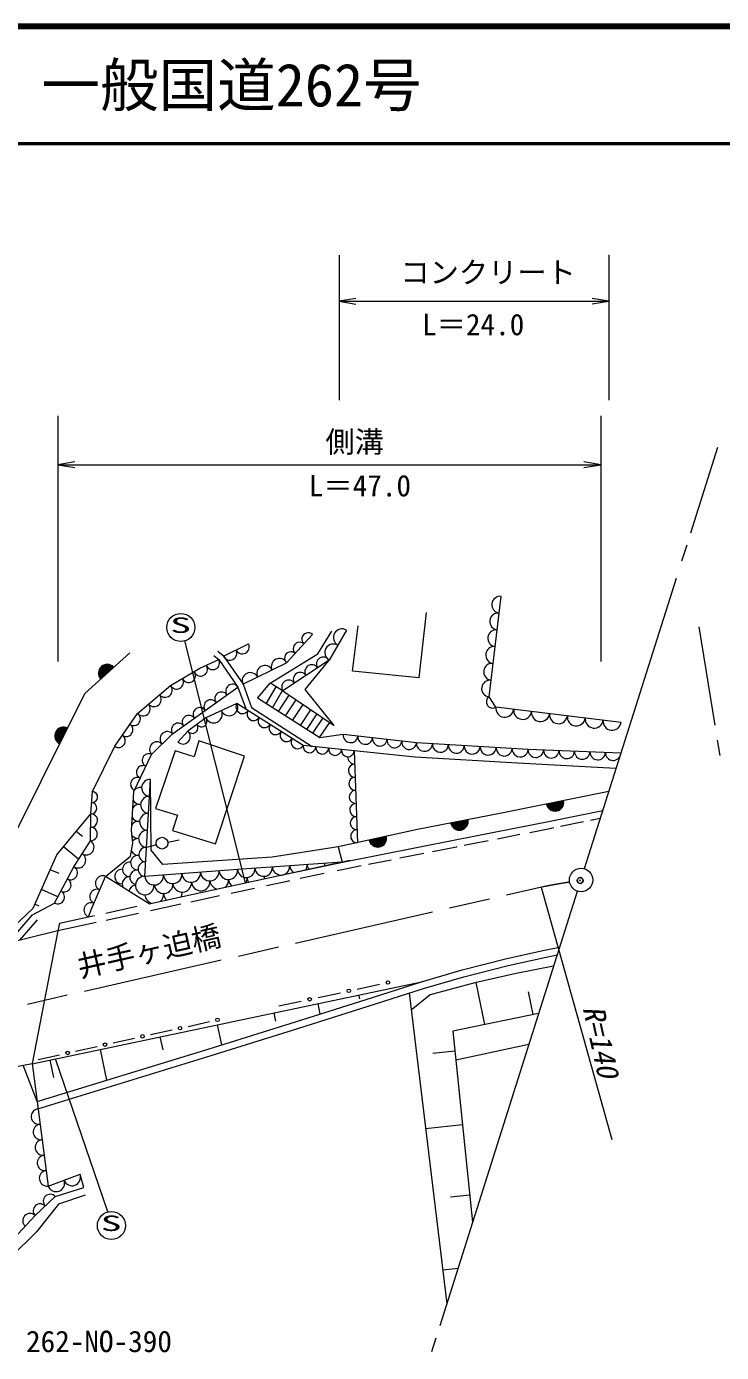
# Model space of a CAD drawing. Units: millimetres, scale not verified. Extents: x 40000 to 680000, y 20000 to 380000.
# Drawn here: x 215449 to 274834, y 266645 to 380000 of the extents above; entities that cross this region are included whole.
import ezdxf
from ezdxf.enums import TextEntityAlignment as Align

# ---------------------------------------------------------------- set-up
doc = ezdxf.new("R2010")
doc.units = ezdxf.units.MM
doc.header["$LTSCALE"] = 1000
doc.header["$PDMODE"] = 32
doc.header["$PDSIZE"] = 500
doc.linetypes.add('CHAIN', pattern=[18.5, 12, -1.5, 3.5, -1.5])
for name, color, linetype, lineweight in [('M-BGD', 7, 'Continuous', 13), ('M-BMK', 2, 'CHAIN', 13), ('M-BMK-SRVR', 3, 'Continuous', 13), ('M-STR-HTXT', 7, 'Continuous', 13), ('M-STR-STR1', 1, 'Continuous', 13), ('M-STR-STR3', 7, 'Continuous', 13), ('M-TTL', 2, 'Continuous', 140), ('M-TTL-LINE', 7, 'Continuous', 50), ('M-TTL-TXT', 7, 'Continuous', 13)]:
    doc.layers.add(name, color=color, linetype=linetype, lineweight=lineweight)
doc.layers.add('M-OTRS', color=6, linetype='Continuous')
doc.styles.add('ＭＳ ゴシック', font='')
doc.styles.get('ＭＳ ゴシック').set_extended_font_data('MS Gothic')

# ---------------------------------------------------------------- blocks, each defined once
blk = doc.blocks.new('open_arrow')
at = {"color": 0, "linetype": 'Continuous', "lineweight": -2}
blk.add_lwpolyline([(7.5, 1.25), (0, 0), (7.5, -1.25)], dxfattribs=at)

msp = doc.modelspace()

# ---------------------------------------------------------------- linework, layer by layer
at = {"layer": 'M-BGD'}
for p, q in [((254971, 322689), (256022, 331286)), ((249596, 329894), (248961, 324309)), ((243318, 324885), (243799, 328776)), ((237678, 325592), (239895, 328034)), ((240336, 326373), (241532, 328301)), ((242790, 328402), (241310, 325825)), ((220419, 322991), (224268, 326464)), ((231785, 326607), (232246, 326219)), ((232284, 326163), (234426, 327233)), ((230269, 325142), (231873, 325879)), ((231463, 326225), (231873, 325879)), ((231873, 325879), (233504, 323535)), ((232246, 326219), (233950, 323769)), ((233945, 323783), (237678, 325592)), ((236258, 323856), (240336, 326373)), ((241310, 325825), (237354, 323207)), ((239261, 323323), (241310, 325825)), ((227755, 323668), (230269, 325142)), ((248961, 324309), (243318, 324885)), ((224938, 321283), (227755, 323668)), ((227934, 319542), (233504, 323535)), ((233504, 323535), (234217, 321618)), ((233950, 323769), (234686, 321793)), ((235198, 322568), (236258, 323856)), ((235919, 322111), (236773, 323551)), ((237354, 323207), (236258, 323856)), ((236461, 321767), (237325, 323224)), ((237354, 323207), (241742, 320256)), ((241742, 320256), (239261, 323323)), ((209581, 301226), (220419, 322991)), ((233434, 322116), (230775, 320893)), ((239090, 318523), (233434, 322116)), ((240525, 319191), (235198, 322568)), ((236969, 321445), (237905, 322837)), ((237575, 321061), (238500, 322436)), ((238171, 320683), (239085, 322043)), ((255552, 321819), (254971, 322689)), ((222988, 318465), (224938, 321283)), ((230775, 320893), (229242, 319767)), ((234686, 321793), (239846, 318444)), ((238855, 320250), (239757, 321591)), ((239394, 319908), (240286, 321235)), ((239913, 319579), (240796, 320892)), ((266253, 320515), (255552, 321819)), ((229242, 319767), (228379, 318832)), ((240488, 319214), (241361, 320512)), ((226139, 317777), (227934, 319542)), ((230178, 318930), (229762, 317564)), ((234070, 317624), (230178, 318930)), ((242519, 319478), (240525, 319191)), ((248772, 318758), (242519, 319478)), ((258310, 318199), (248772, 318758)), ((221082, 314606), (222988, 318465)), ((224624, 314590), (226139, 317777)), ((228158, 318068), (226466, 313136)), ((229762, 317564), (228158, 318068)), ((231606, 310137), (234070, 317624)), ((243456, 318068), (239090, 318523)), ((248672, 317551), (243456, 318068)), ((243456, 318068), (243732, 310221)), ((257414, 317031), (248672, 317551)), ((266241, 317894), (258310, 318199)), ((265819, 316558), (257414, 317031)), ((225560, 307345), (226054, 315635)), ((226105, 309599), (226054, 315635)), ((220952, 312699), (221082, 314606)), ((224408, 311278), (224624, 314590)), ((265200, 314597), (256027, 312748)), ((226466, 313136), (228338, 312572)), ((260182, 312062), (264685, 312969)), ((218048, 309187), (220952, 312699)), ((220911, 310396), (220952, 312699)), ((228338, 312572), (227922, 311265)), ((256027, 312748), (248853, 311343)), ((252075, 310463), (260182, 312062)), ((261066, 311628), (263048, 312027)), ((263648, 312148), (264479, 312316)), ((220236, 310747), (219703, 311188)), ((224532, 310195), (224408, 311278)), ((227922, 311265), (231606, 310137)), ((248853, 311343), (242081, 309859)), ((255694, 310565), (257617, 310944)), ((258446, 311108), (260300, 311473)), ((260300, 311473), (260507, 311515)), ((219903, 308809), (218616, 309873)), ((219495, 308165), (220911, 310396)), ((224346, 309081), (224532, 310195)), ((226549, 310057), (225579, 309797)), ((227092, 308365), (226105, 309599)), ((227519, 310277), (228499, 310468)), ((242081, 309859), (236433, 309002)), ((242081, 309859), (242420, 308558)), ((242582, 308592), (252075, 310463)), ((250137, 309469), (252191, 309874)), ((252191, 309874), (252256, 309887)), ((252845, 310003), (254884, 310405)), ((216012, 304635), (218048, 309187)), ((222211, 307347), (224346, 309081)), ((236433, 309002), (227092, 308365)), ((229701, 305831), (243064, 308719)), ((242382, 308572), (233490, 307932)), ((237729, 307566), (242582, 308592)), ((244671, 308392), (246613, 308775)), ((247354, 308921), (249398, 309324)), ((218237, 307581), (217481, 307919)), ((217838, 305060), (219495, 308165)), ((221036, 304624), (222211, 307347)), ((225915, 305012), (222211, 307347)), ((233490, 307932), (225560, 307345)), ((238838, 307187), (240890, 307621)), ((241998, 307855), (242702, 308004)), ((242702, 308004), (244034, 308267)), ((218127, 305603), (216725, 306230)), ((232923, 305913), (234924, 306346)), ((235945, 306567), (237855, 306979)), ((237855, 306979), (237942, 306998)), ((259432, 306435), (265452, 284863)), ((215894, 304035), (217838, 305060)), ((216516, 304803), (216159, 304963)), ((225915, 305012), (229701, 305831)), ((226034, 304424), (228642, 304988)), ((229491, 305172), (231947, 305702)), ((213399, 302150), (216012, 304635)), ((215894, 304035), (214511, 302420)), ((218260, 303358), (221252, 304004)), ((220737, 303893), (221036, 304624)), ((222213, 304212), (224871, 304787)), ((222263, 303609), (225025, 304206)), ((216350, 303645), (214841, 301882)), ((218260, 303358), (218128, 302679)), ((218136, 302717), (221389, 303420)), ((256480, 300322), (259719, 301036)), ((256619, 299738), (259843, 300449)), ((259719, 301036), (260996, 301294)), ((259843, 300449), (260789, 300640)), ((249197, 298343), (252674, 299351)), ((252674, 299351), (256480, 300322)), ((252832, 298772), (256619, 299738)), ((260484, 299675), (257276, 299041)), ((215919, 291324), (249197, 298343)), ((245095, 297030), (249197, 298343)), ((249372, 297769), (252832, 298772)), ((253751, 298248), (249949, 297218)), ((257276, 299041), (253751, 298248)), ((253846, 298269), (254589, 294677)), ((238439, 294905), (245095, 297030)), ((240357, 296994), (242269, 297403)), ((243702, 297710), (245613, 298120)), ((243920, 296889), (243852, 297215)), ((245278, 296458), (249372, 297769)), ((248155, 297379), (251362, 270809)), ((249949, 297218), (248331, 295917)), ((258304, 297486), (258709, 295530)), ((237013, 296277), (238924, 296687)), ((238619, 294332), (245278, 296458)), ((240546, 295577), (240356, 296478)), ((229254, 294525), (231085, 294930)), ((231048, 292616), (238439, 294905)), ((236751, 294971), (236600, 295686)), ((259206, 295632), (251883, 294117)), ((226052, 293818), (227882, 294222)), ((227114, 292531), (226881, 293636)), ((231225, 292043), (238619, 294332)), ((232140, 292954), (231778, 294669)), ((251883, 294117), (253570, 277798)), ((216349, 288089), (231048, 292616)), ((219646, 292404), (221476, 292808)), ((222321, 289928), (221766, 292557)), ((222849, 293111), (224679, 293515)), ((258367, 292977), (252138, 291646)), ((215923, 291346), (217292, 280873)), ((216428, 287485), (231225, 292043)), ((216443, 291697), (218273, 292101)), ((217796, 290149), (217478, 291653)), ((250183, 292241), (252057, 292435)), ((216349, 288089), (215155, 291201)), ((249552, 285801), (252709, 286127)), ((217292, 280873), (220022, 281876)), ((220357, 280762), (220022, 281876)), ((217905, 279981), (220357, 280762)), ((220468, 280093), (218184, 279313)), ((251677, 279955), (253330, 280126)), ((216178, 278365), (217905, 279981)), ((218184, 279313), (216290, 276972)), ((213616, 275579), (216178, 278365)), ((216290, 276972), (214118, 274799)), ((251010, 273722), (252325, 273859))]:
    msp.add_line(p, q, dxfattribs=at)
for centre, radius in [((227026, 310185), 500), ((246330, 298273), 150), ((239641, 296840), 150), ((242985, 297557), 150), ((231771, 295081), 150), ((225365, 293667), 150), ((228568, 294374), 150), ((222162, 292960), 150), ((218960, 292253), 150)]:
    msp.add_circle(centre, radius, dxfattribs=at)
for centre, radius, start, end in [((255934, 330570), 722, 83.03576, 263.03576), ((255759, 329137), 722, 83.03576, 263.03576), ((239525, 327627), 550, 47.76319, 227.76319), ((242420, 327758), 743, 60.12153, 240.12153), ((255584, 327704), 722, 83.03576, 263.03576), ((232820, 326431), 598, 206.54794, 26.54794), ((233891, 326966), 598, 206.54794, 26.54794), ((238047, 325999), 550, 47.76319, 227.76319), ((238786, 326813), 550, 47.76319, 227.76319), ((241680, 326470), 743, 60.12153, 240.12153), ((255409, 326271), 722, 83.03576, 263.03576), ((222344, 324728), 750, 42.06118, 222.06118), ((222344, 324728), 700, 42.06118, 222.06118), ((222344, 324728), 650, 42.06118, 222.06118), ((222344, 324728), 600, 42.06118, 222.06118), ((231358, 325603), 584, 208.24074, 28.24074), ((235814, 324681), 692, 26.06681, 206.06681), ((237057, 325288), 692, 26.06681, 206.06681), ((239826, 324843), 593, 33.49813, 213.49813), ((240815, 325498), 593, 33.49813, 213.49813), ((255234, 324838), 722, 83.03576, 263.03576), ((222344, 324728), 550, 42.06118, 222.06118), ((222344, 324728), 500, 42.06118, 222.06118), ((222344, 324728), 450, 42.06118, 222.06118), ((222344, 324728), 400, 42.06118, 222.06118), ((222344, 324728), 350, 42.06118, 222.06118), ((222344, 324728), 300, 42.06118, 222.06118), ((222344, 324728), 250, 42.06118, 222.06118), ((222344, 324728), 200, 42.06118, 222.06118), ((222344, 324728), 150, 42.06118, 222.06118), ((222344, 324728), 100, 42.06118, 222.06118), ((222344, 324728), 50, 42.06118, 222.06118), ((228270, 323944), 584, 208.24074, 28.24074), ((229300, 324497), 584, 208.24074, 28.24074), ((230329, 325050), 584, 208.24074, 28.24074), ((234572, 324073), 692, 26.06681, 206.06681), ((238837, 324189), 593, 33.49813, 213.49813), ((227286, 323270), 615, 220.24832, 40.24832), ((232111, 322537), 571, 35.63987, 215.63987), ((233040, 323203), 571, 35.63987, 215.63987), ((237848, 323534), 593, 33.49813, 213.49813), ((255059, 323405), 722, 83.03576, 263.03576), ((225408, 321680), 615, 220.24832, 40.24832), ((226347, 322475), 615, 220.24832, 40.24832), ((231183, 321871), 571, 35.63987, 215.63987), ((232770, 321810), 732, 204.68882, 24.68882), ((233906, 321816), 558, 147.5722, 327.5722), ((255262, 322254), 523, 123.70203, 303.70203), ((224613, 320813), 571, 235.31681, 55.31681), ((229326, 320540), 571, 35.63987, 215.63987), ((230255, 321206), 571, 35.63987, 215.63987), ((230392, 320612), 476, 216.30459, 36.30459), ((231440, 321199), 732, 204.68882, 24.68882), ((234848, 321218), 558, 147.5722, 327.5722), ((235791, 320619), 558, 147.5722, 327.5722), ((256316, 321725), 770, 173.05433, 353.05433), ((257845, 321539), 770, 173.05433, 353.05433), ((259374, 321353), 770, 173.05433, 353.05433), ((260903, 321167), 770, 173.05433, 353.05433), ((262431, 320980), 770, 173.05433, 353.05433), ((263960, 320794), 770, 173.05433, 353.05433), ((218613, 319363), 750, 63.52943, 243.52943), ((218613, 319363), 700, 63.52943, 243.52943), ((218613, 319363), 650, 63.52943, 243.52943), ((218613, 319363), 600, 63.52943, 243.52943), ((218613, 319363), 550, 63.52943, 243.52943), ((218613, 319363), 500, 63.52943, 243.52943), ((218613, 319363), 450, 63.52943, 243.52943), ((218613, 319363), 400, 63.52943, 243.52943), ((218613, 319363), 350, 63.52943, 243.52943), ((218613, 319363), 300, 63.52943, 243.52943), ((223963, 319874), 571, 235.31681, 55.31681), ((227485, 319101), 629, 44.51375, 224.51375), ((228398, 319875), 571, 35.63987, 215.63987), ((228811, 319299), 636, 227.30257, 47.30257), ((229625, 320048), 476, 216.30459, 36.30459), ((236733, 320020), 558, 147.5722, 327.5722), ((237676, 319421), 558, 147.5722, 327.5722), ((265489, 320608), 770, 173.05433, 353.05433), ((218613, 319363), 250, 63.52943, 243.52943), ((218613, 319363), 200, 63.52943, 243.52943), ((218613, 319363), 150, 63.52943, 243.52943), ((218613, 319363), 100, 63.52943, 243.52943), ((218613, 319363), 50, 63.52943, 243.52943), ((223313, 318934), 571, 235.31681, 55.31681), ((226588, 318219), 629, 44.51375, 224.51375), ((238619, 318822), 558, 147.5722, 327.5722), ((243145, 319406), 629, 173.43002, 353.43002), ((244395, 319262), 629, 173.43002, 353.43002), ((245646, 319118), 629, 173.43002, 353.43002), ((246896, 318974), 629, 173.43002, 353.43002), ((248146, 318830), 629, 173.43002, 353.43002), ((249453, 318718), 682, 176.6455, 356.6455), ((250816, 318638), 682, 176.6455, 356.6455), ((252178, 318558), 682, 176.6455, 356.6455), ((225894, 317268), 566, 64.24734, 244.24734), ((239636, 318466), 549, 174.04988, 354.04988), ((240727, 318352), 549, 174.04988, 354.04988), ((241819, 318238), 549, 174.04988, 354.04988), ((242911, 318125), 549, 174.04988, 354.04988), ((243476, 317507), 561, 172.96722, 272.00882), ((253541, 318478), 682, 176.6455, 356.6455), ((254904, 318398), 682, 176.6455, 356.6455), ((256266, 318318), 682, 176.6455, 356.6455), ((257629, 318238), 682, 176.6455, 356.6455), ((258971, 318173), 661, 177.79784, 357.79784), ((260293, 318122), 661, 177.79784, 357.79784), ((261615, 318071), 661, 177.79784, 357.79784), ((262937, 318021), 661, 177.79784, 357.79784), ((264259, 317970), 661, 177.79784, 357.79784), ((265581, 317919), 661, 177.79784, 357.79784), ((225402, 316249), 566, 64.24734, 244.24734), ((243515, 316386), 561, 92.00882, 272.00882), ((224910, 315230), 566, 64.24734, 244.24734), ((226011, 314910), 727, 86.59074, 266.59074), ((243555, 315265), 561, 92.00882, 272.00882), ((221049, 314130), 478, 266.11147, 86.11147), ((225189, 314218), 727, 86.59074, 136.21723), ((225925, 313459), 727, 86.59074, 266.59074), ((243594, 314144), 561, 92.00882, 272.00882), ((220984, 313176), 478, 266.11147, 86.11147), ((225103, 312767), 727, 86.59074, 142.60234), ((225189, 314218), 727, 211.20364, 266.59074), ((243633, 313023), 561, 92.00882, 272.00882), ((260613, 313672), 750, 191.39696, 11.39696), ((260613, 313672), 700, 191.39696, 11.39696), ((260613, 313672), 650, 191.39696, 11.39696), ((260613, 313672), 600, 191.39696, 11.39696), ((260613, 313672), 550, 191.39696, 11.39696), ((260613, 313672), 500, 191.39696, 11.39696), ((260613, 313672), 450, 191.39696, 11.39696), ((260613, 313672), 400, 191.39696, 11.39696), ((260613, 313672), 350, 191.39696, 11.39696), ((260613, 313672), 300, 191.39696, 11.39696), ((260613, 313672), 250, 191.39696, 11.39696), ((260613, 313672), 200, 191.39696, 11.39696), ((260613, 313672), 150, 191.39696, 11.39696), ((260613, 313672), 100, 191.39696, 11.39696), ((260613, 313672), 50, 191.39696, 11.39696), ((220942, 312123), 576, 268.97213, 88.97213), ((225016, 311316), 727, 86.59074, 144.93388), ((225103, 312767), 727, 207.2371, 266.59074), ((225838, 312008), 727, 86.59074, 266.59074), ((243673, 311902), 561, 92.00882, 272.00882), ((252440, 312045), 750, 191.07546, 11.07546), ((252440, 312045), 700, 191.07546, 11.07546), ((252440, 312045), 650, 191.07546, 11.07546), ((252440, 312045), 600, 191.07546, 11.07546), ((252440, 312045), 550, 191.07546, 11.07546), ((252440, 312045), 500, 191.07546, 11.07546), ((252440, 312045), 450, 191.07546, 11.07546), ((252440, 312045), 400, 191.07546, 11.07546), ((252440, 312045), 350, 191.07546, 11.07546), ((252440, 312045), 300, 191.07546, 11.07546), ((252440, 312045), 250, 191.07546, 11.07546), ((252440, 312045), 200, 191.07546, 11.07546), ((252440, 312045), 150, 191.07546, 11.07546), ((252440, 312045), 100, 191.07546, 11.07546), ((252440, 312045), 50, 191.07546, 11.07546), ((220921, 310972), 576, 268.97213, 88.97213), ((225016, 311316), 727, 216.35096, 270.74221), ((225752, 310557), 727, 86.59074, 266.59074), ((243712, 310781), 561, 92.00882, 272.00882), ((245467, 310601), 750, 192.36116, 12.36116), ((245467, 310601), 700, 192.36116, 12.36116), ((245467, 310601), 650, 192.36116, 12.36116), ((245467, 310601), 600, 192.36116, 12.36116), ((245467, 310601), 550, 192.36116, 12.36116), ((245467, 310601), 500, 192.36116, 12.36116), ((245467, 310601), 450, 192.36116, 12.36116), ((245467, 310601), 400, 192.36116, 12.36116), ((245467, 310601), 350, 192.36116, 12.36116), ((245467, 310601), 300, 192.36116, 12.36116), ((245467, 310601), 250, 192.36116, 12.36116), ((245467, 310601), 200, 192.36116, 12.36116), ((245467, 310601), 150, 192.36116, 12.36116), ((245467, 310601), 100, 192.36116, 12.36116), ((245467, 310601), 50, 192.36116, 12.36116), ((220557, 309838), 660, 237.5909, 57.5909), ((225047, 309862), 727, 209.87289, 266.59074), ((225047, 309862), 727, 91.66069, 138.05998), ((225672, 309210), 623, 86.59074, 266.59074), ((219849, 308723), 660, 237.5909, 57.5909), ((224280, 307952), 623, 86.59074, 266.59074), ((224967, 308515), 623, 86.59074, 266.59074), ((225598, 307966), 623, 86.59074, 266.59074), ((238677, 308305), 743, 328.06693, 4.11752), ((240159, 308412), 743, 184.11752, 217.13808), ((241641, 308519), 743, 184.11752, 201.44855), ((219218, 307648), 586, 241.91061, 61.91061), ((221966, 306772), 626, 66.88868, 246.88868), ((223610, 307328), 623, 86.59074, 266.59074), ((224250, 306689), 623, 86.59074, 206.19626), ((224893, 307271), 623, 86.59074, 258.10827), ((225554, 306571), 795, 97.2214, 2.65546), ((226353, 307403), 795, 184.23636, 4.23636), ((227939, 307521), 795, 184.23636, 4.23636), ((229525, 307638), 795, 184.23636, 4.23636), ((231111, 307756), 795, 184.23636, 4.23636), ((232697, 307873), 795, 184.23636, 4.23636), ((234231, 307985), 743, 184.11752, 4.11752), ((233505, 307148), 795, 333.75865, 4.23636), ((235039, 307260), 743, 184.11752, 211.75314), ((235713, 308092), 743, 184.11752, 4.11752), ((235039, 307260), 743, 350.26763, 4.11752), ((237195, 308199), 743, 184.11752, 4.11752), ((238677, 308305), 743, 184.11752, 234.40365), ((218114, 305578), 586, 241.91061, 61.91061), ((218666, 306613), 586, 241.91061, 61.91061), ((221474, 305620), 626, 66.88868, 246.88868), ((224812, 305961), 623, 94.87748, 167.86934), ((227161, 306678), 795, 185.02011, 4.23636), ((228747, 306795), 795, 184.23636, 4.23636), ((230333, 306913), 795, 184.23636, 4.23636), ((231919, 307030), 795, 184.23636, 254.28811), ((231919, 307030), 795, 309.3199, 4.23636), ((233505, 307148), 795, 184.23636, 232.35746), ((220983, 304469), 626, 66.88868, 246.88868), ((226363, 305812), 795, 184.23636, 250.74433), ((226363, 305812), 795, 311.22143, 4.23636), ((227949, 305930), 795, 184.23636, 227.30515), ((227949, 305930), 795, 335.26406, 4.23636), ((216514, 286824), 667, 97.44867, 277.44867), ((216687, 285501), 667, 97.44867, 277.44867), ((216860, 284179), 667, 97.44867, 277.44867), ((217033, 282856), 667, 97.44867, 277.44867), ((217206, 281534), 667, 97.44867, 277.44867), ((217975, 281123), 727, 200.18261, 20.18261), ((219340, 281625), 727, 200.18261, 20.18261), ((217473, 279577), 591, 43.10281, 223.10281), ((216610, 278769), 591, 43.10281, 223.10281), ((215751, 277901), 631, 47.3979, 227.3979)]:
    msp.add_arc(centre, radius, start, end, dxfattribs=at)
at = {"layer": 'M-BMK'}
msp.add_line((166281, 285214), (259607, 306474), dxfattribs=at)
msp.add_open_spline([(259607, 306474), (259914, 306539), (260220, 306603), (260528, 306659), (260838, 306715), (261148, 306764), (261459, 306816), (261589, 306837), (261719, 306859), (261849, 306881)], degree=3, knots=[0, 0, 0, 0, 1, 1, 1, 2, 2, 2, 3, 3, 3, 3], dxfattribs=at)
at = {"layer": 'M-BMK-SRVR'}
for p, q in [((274495, 344010), (272182, 336692)), ((271861, 335675), (271425, 334295)), ((270959, 332821), (263114, 307998)), ((272904, 328667), (274271, 320270)), ((274479, 318987), (274691, 317686)), ((262503, 306065), (250762, 268913)), ((250437, 267883), (250064, 266704))]:
    msp.add_line(p, q, dxfattribs=at)
msp.add_circle((262840, 307036), 1000, dxfattribs=at)
at = {"layer": 'M-OTRS'}
msp.add_point((262755, 306999), dxfattribs=at)
at = {"layer": 'M-STR-STR1'}
for p, q in [((218128, 302679), (213270, 301502)), ((218128, 302679), (215923, 291346)), ((211080, 290436), (215923, 291346))]:
    msp.add_line(p, q, dxfattribs=at)
at = {"layer": 'M-STR-STR3'}
for p, q in [((265219, 360468), (265222, 348057)), ((242153, 360463), (242155, 348052)), ((242154, 356515), (265220, 356520)), ((218124, 346721), (218128, 325707)), ((264529, 346731), (264533, 325717)), ((218125, 342532), (264530, 342542))]:
    msp.add_line(p, q, dxfattribs=at)
at = {"layer": 'M-TTL'}
msp.add_line((680000, 380000), (40000, 380000), dxfattribs=at)
at = {"layer": 'M-TTL-LINE'}
msp.add_line((40000, 370000), (680000, 370000), dxfattribs=at)
at = {"layer": 'M-TTL-TXT'}
for p, q in [((228955, 327472), (234131, 306788)), ((222405, 278661), (217924, 291747))]:
    msp.add_line(p, q, dxfattribs=at)
for centre in [(228635, 328628), (222701, 277498)]:
    msp.add_circle(centre, 1200, dxfattribs=at)

# ---------------------------------------------------------------- block references
at = {"layer": 'M-STR-STR3', "xscale": 193, "yscale": 193}
for p in [(242154, 356515), (218125, 342532)]:
    msp.add_blockref('open_arrow', p, dxfattribs=at)
at = {"layer": 'M-STR-STR3', "xscale": 193, "yscale": 193, "rotation": 180}
for p in [(265220, 356520), (264530, 342542)]:
    msp.add_blockref('open_arrow', p, dxfattribs=at)

# ---------------------------------------------------------------- texts
at = {"layer": 'M-STR-HTXT', "style": 'ＭＳ ゴシック', "oblique": 15}
msp.add_text('R=140', height=1833, rotation=282.462, dxfattribs=at).set_placement((262428, 295995), align=Align.BOTTOM_LEFT)
at = {"layer": 'M-STR-STR1', "style": 'ＭＳ ゴシック'}
for s, rotation, p in [('井手ヶ迫橋', 12.769, (220130, 298160)), ('262-NO-390', 0.012, (215404, 266125))]:
    msp.add_text(s, height=1833, rotation=rotation, dxfattribs=at).set_placement(p, align=Align.BOTTOM_LEFT)
at = {"layer": 'M-STR-STR3', "style": 'ＭＳ ゴシック'}
for s, p in [('コンクリート', (247393, 357518)), ('L＝24.0', (249249, 353055)), ('側溝', (240988, 343033)), ('L＝47.0', (239570, 339282))]:
    msp.add_text(s, height=1833, rotation=0.012, dxfattribs=at).set_placement(p, align=Align.BOTTOM_LEFT)
at = {"layer": 'M-TTL-TXT', "style": 'ＭＳ ゴシック'}
msp.add_text('一般国道262号', height=3666, dxfattribs=at).set_placement((216734, 375000), align=Align.MIDDLE_LEFT)
at = {"layer": 'M-TTL-TXT', "style": 'ＭＳ ゴシック', "width": 2}
for p in [(227717, 327765), (221783, 276635)]:
    msp.add_text('S', height=1320, rotation=0.012, dxfattribs=at).set_placement(p, align=Align.BOTTOM_LEFT)

doc.saveas('drawing.dxf')
